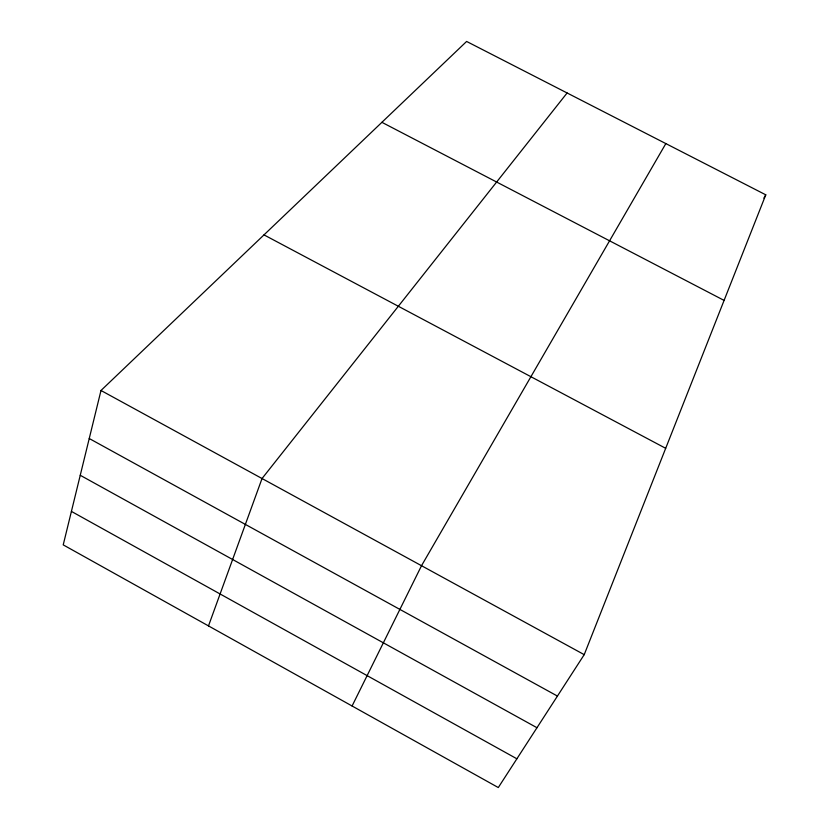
<?xml version="1.0" encoding="UTF-8"?>
<svg xmlns="http://www.w3.org/2000/svg" width="829" height="829" viewBox="0 0 829 829"><rect width="100%" height="100%" fill="white"/><g stroke="black" fill="none" stroke-linecap="round" stroke-linejoin="round"><path stroke-width="1.24" d="M100.993 390.49L63.222 544.871L498.291 787.55L584.217 654.651L765.778 194.825L466.613 41.45L100.993 390.49L584.217 654.651M208.493 625.905L262.037 478.53L567.109 92.972M352.087 705.997L421.515 565.71L665.842 143.593M763.872 198.11L765.778 194.825M381.9 122.319L724.09 300.409M263.995 234.887L665.687 448.313M89.242 438.52L557.44 696.08M80.247 475.276L536.974 727.727M71.408 511.4L516.881 758.794"/></g></svg>
